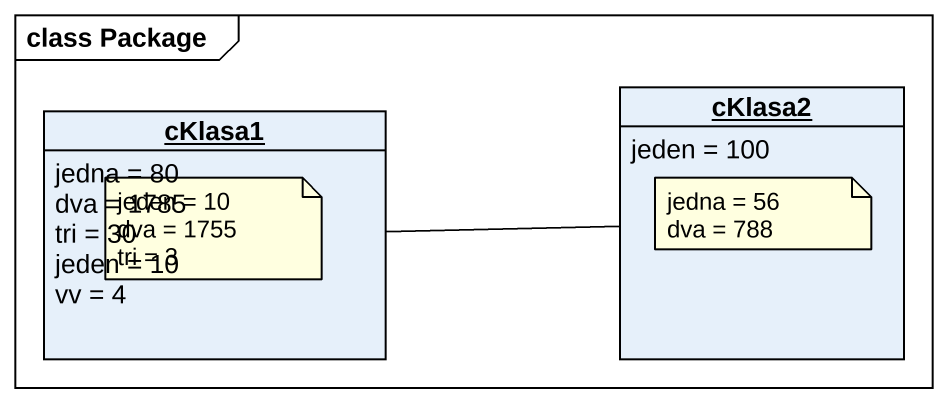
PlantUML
@startuml
mainframe class Package
hide circle
hide empty members
object cKlasa1 {
  jedna = 80
  dva = 1785
  tri = 30
  jeden = 10
  vv = 4
}
object cKlasa2 {
  jeden = 100
}
cKlasa1 -right- cKlasa2
note as N1
  jeden = 10
  dva = 1755
  tri = 3
end note
note as N2
  jedna = 56
  dva = 788
end note
@enduml
